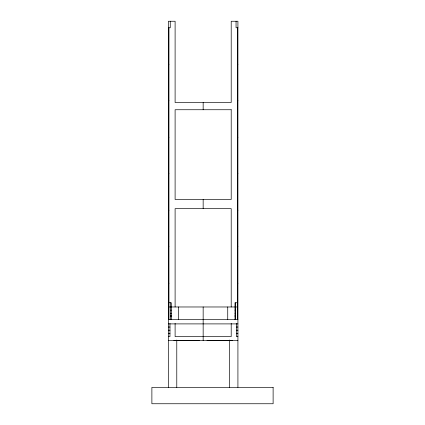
<?xml version="1.0" encoding="UTF-8"?>
<svg xmlns="http://www.w3.org/2000/svg" width="425" height="425" viewBox="0 0 425 425"><rect width="100%" height="100%" fill="white"/><g stroke="black" fill="none" stroke-linecap="round" stroke-linejoin="round"><path stroke-width="0.64" d="M168.385 27.763L170.255 27.763L170.255 21.25M237.92 27.763L236.056 27.763L236.056 21.25M168.385 64.249L168.953 64.249M237.352 64.249L237.92 64.249M168.385 100.741L168.953 100.741M237.352 100.741L237.92 100.741M168.385 137.227L168.953 137.227M237.352 137.227L237.92 137.227M168.385 173.719L168.953 173.719M237.352 173.719L237.92 173.719M168.385 210.205L168.953 210.205M237.352 210.205L237.92 210.205M168.385 246.697L168.953 246.697M237.352 246.697L237.92 246.697M168.385 283.183L168.953 283.183M237.352 283.183L237.92 283.183M168.953 302.754L171.302 302.754L171.302 319.674M237.352 302.754L235.004 302.754L235.004 319.674M168.953 306.978L237.352 306.978M170.685 310.149L171.302 310.149M235.004 310.149L235.625 310.149M170.685 313.326L171.302 313.326M235.004 313.326L235.625 313.326M170.685 315.446L171.302 315.446M235.004 315.446L235.625 315.446M170.685 316.498L171.302 316.498M235.004 316.498L235.625 316.498M168.385 319.674L237.92 319.674M168.385 323.898L237.92 323.898M168.385 327.043L169.968 327.043M236.337 327.043L237.92 327.043M168.385 330.214L169.968 330.214M236.337 330.214L237.92 330.214M168.385 333.418L169.968 333.418M236.337 333.418L237.92 333.418M168.385 336.595L169.968 336.595L169.968 323.351M237.92 336.595L236.337 336.595L236.337 323.351M173.825 340.335L199.304 340.335M207.007 340.335L232.486 340.335M168.385 340.574L237.92 340.574M237.92 387.377L237.92 21.25L231.205 21.25L231.205 102.505L175.105 102.505L175.105 21.25L168.385 21.25L168.385 387.377M237.352 27.763L237.352 319.674M235.625 302.754L235.625 319.674M231.205 306.978L231.205 208.648L175.105 208.648L175.105 306.978M231.205 323.351L231.205 336.595L175.105 336.595L175.105 323.351M229.527 340.016L229.527 387.377M227.736 306.978L227.736 319.674M203.155 102.505L203.155 109.74M203.155 199.452L203.155 208.648M203.155 306.978L203.155 340.574M178.569 306.978L178.569 319.674M176.779 340.016L176.779 387.377M170.685 302.754L170.685 319.674M168.953 27.763L168.953 319.674M231.205 109.74L175.105 109.74L175.105 199.452L231.205 199.452L231.205 109.74M273.116 387.377L151.884 387.377L151.884 403.75L273.116 403.75L273.116 387.377"/></g></svg>
